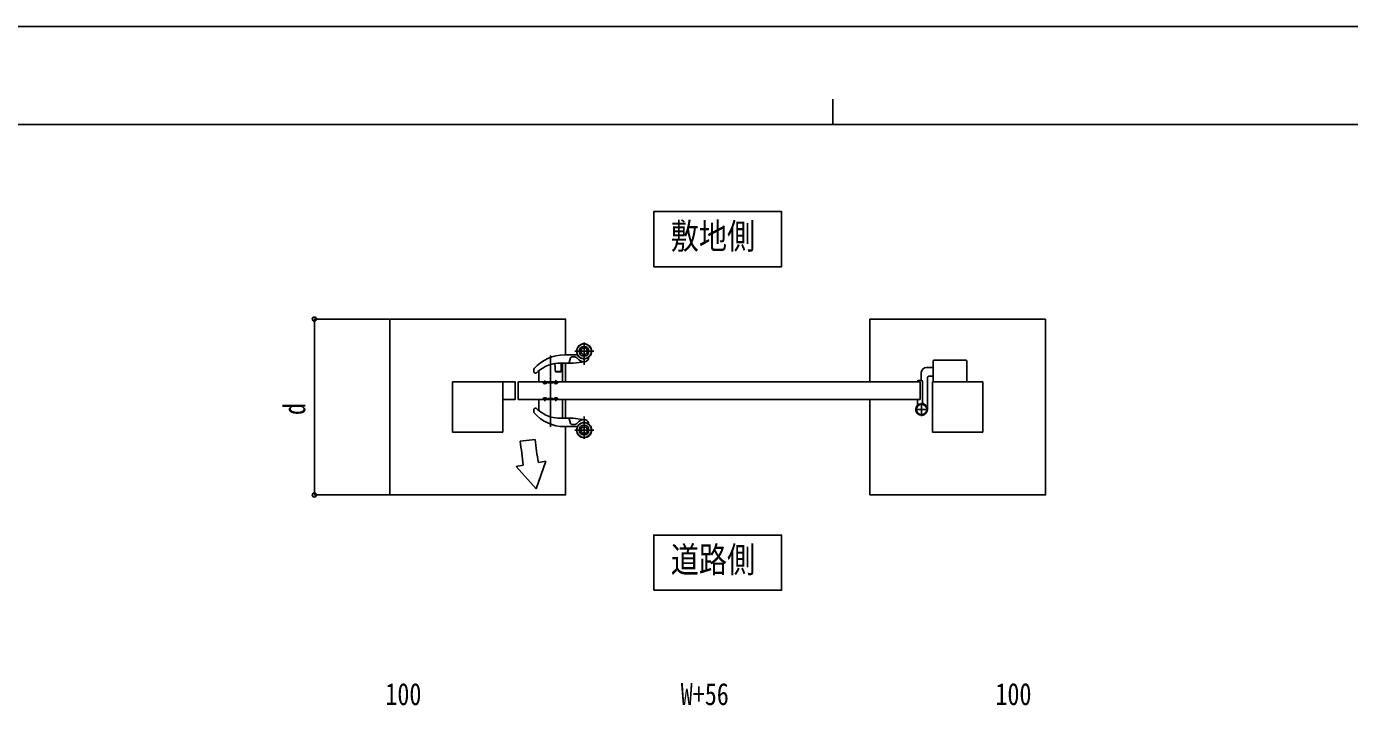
# Model space of a CAD drawing. Units: millimetres, scale not verified. Extents: x -4205 to 4205, y -2970 to 2970.
# Drawn here: x -1610 to 1024, y 1609 to 2970 of the extents above; entities that cross this region are included whole.
import ezdxf
from ezdxf.enums import TextEntityAlignment as Align

# ---------------------------------------------------------------- set-up
doc = ezdxf.new("R2010")
doc.units = ezdxf.units.MM
doc.header["$LTSCALE"] = 12
for name, color, linetype in [('0-2_USER1', 3, 'Continuous'), ('0-3_YKK_A1', 4, 'Continuous'), ('0-4_YKK_D', 6, 'Continuous'), ('0-5_YKK_ZWAK', 7, 'Continuous')]:
    doc.layers.add(name, color=color, linetype=linetype)
doc.styles.add('ＭＳ ゴシック', font='')
doc.styles.get('ＭＳ ゴシック').set_extended_font_data('MS Gothic')

msp = doc.modelspace()

# ---------------------------------------------------------------- linework, layer by layer
at = {"layer": '0-2_USER1'}
for points in [[(-361.37, 2491.31), (-361.37, 2601.31), (-106.7, 2601.31), (-106.7, 2491.31)], [(-361.37, 1847), (-361.37, 1957), (-106.7, 1957), (-106.7, 1847)]]:
    msp.add_lwpolyline(points, close=True, dxfattribs=at)
at = {"layer": '0-3_YKK_A1'}
for p, q in [((-480.68, 2323), (-518.28, 2323)), ((-499.98, 2296.12), (-499.98, 2340.6)), ((-566.98, 2314.4), (-566.98, 2172.54)), ((-558.37, 2298.31), (-558.38, 2298.31)), ((-557.83, 2291.99), (-558.36, 2298.06)), ((-558.35, 2298.17), (-557.82, 2292.14)), ((-557.82, 2292.14), (-557.36, 2286.86)), ((-551.98, 2299), (-531.94, 2299)), ((-545.98, 2297), (-545.98, 2295.23)), ((-545.48, 2297.5), (-545.48, 2285)), ((-542.98, 2285), (-542.98, 2298)), ((-538.98, 2316), (-514.12, 2316)), ((-536.98, 2299), (-536.98, 2262)), ((-530.48, 2299), (-531.94, 2299)), ((-527.13, 2309.88), (-530.05, 2300.41)), ((-524.26, 2312), (-520.89, 2312)), ((-498.79, 2302.27), (-521.52, 2299.54)), ((195.02, 2262), (195.02, 2303.5)), ((260.02, 2305.5), (197.02, 2305.5)), ((262.02, 2303.5), (262.02, 2262)), ((-599.98, 2282.26), (-599.98, 2286.65)), ((-589.98, 2262), (-589.98, 2283.81)), ((-556.98, 2282.3), (-557.39, 2287.01)), ((-557.36, 2286.86), (-557.02, 2282.96)), ((-556.98, 2282.3), (-545.48, 2282.3)), ((-546.48, 2282.5), (-556.52, 2282.5)), ((-545.48, 2285), (-545.48, 2282.3)), ((-542.98, 2285), (-545.48, 2285)), ((-542.98, 2262), (-542.98, 2285)), ((171.52, 2280.5), (171.52, 2264.5)), ((195.02, 2290.5), (181.52, 2290.5)), ((183.52, 2269.5), (183.52, 2207)), ((195.02, 2273.5), (187.52, 2273.5)), ((-542.98, 2262), (-589.98, 2262)), ((-581.78, 2262), (-581.78, 2261)), ((-581.78, 2261), (-574.18, 2261)), ((-581.38, 2259.88), (-581.48, 2261)), ((-577.98, 2265.03), (-577.98, 2257.43)), ((-574.48, 2261), (-574.58, 2259.88)), ((-574.18, 2261), (-574.18, 2262)), ((-571.98, 2260.3), (-571.98, 2262)), ((-562.28, 2260), (-571.68, 2260)), ((-561.98, 2262), (-561.98, 2260.3)), ((-559.38, 2259.88), (-559.48, 2261)), ((-555.98, 2265.47), (-555.98, 2257.43)), ((-552.48, 2261), (-552.58, 2259.88)), ((164.02, 2262.8), (164.02, 2263.5)), ((168.72, 2262.3), (164.52, 2262.3)), ((172.02, 2264.5), (165.02, 2264.5)), ((169.02, 2227), (169.02, 2262)), ((174.02, 2221.94), (174.02, 2262.5)), ((-589.98, 2227), (-542.98, 2227)), ((-589.98, 2205.19), (-589.98, 2227)), ((-581.48, 2228), (-581.38, 2229.12)), ((-577.98, 2231.57), (-577.98, 2223.97)), ((-574.58, 2229.12), (-574.48, 2228)), ((-571.98, 2227), (-571.98, 2228.7)), ((-562.28, 2229), (-571.68, 2229)), ((-561.98, 2227), (-561.98, 2228.7)), ((-559.78, 2228), (-559.78, 2227)), ((-552.18, 2228), (-559.78, 2228)), ((-559.48, 2228), (-559.38, 2229.12)), ((-555.98, 2231.57), (-555.98, 2223.53)), ((-552.58, 2229.12), (-552.48, 2228)), ((-552.18, 2227), (-552.18, 2228)), ((-542.98, 2227), (-542.98, 2224)), ((-542.98, 2224), (-542.98, 2220.5)), ((-542.98, 2190.5), (-542.98, 2220.5)), ((-536.98, 2227), (-536.98, 2190)), ((164.02, 2226.2), (164.02, 2217.16)), ((168.72, 2226.7), (164.52, 2226.7)), ((172.02, 2220), (172.02, 2194)), ((-599.98, 2202.35), (-599.98, 2206.74)), ((-531.94, 2190), (-551.98, 2190)), ((-531.94, 2190), (-530.48, 2190)), ((-530.05, 2188.59), (-527.13, 2179.12)), ((-521.52, 2189.46), (-498.79, 2186.73)), ((-499.98, 2148.4), (-499.98, 2192.88)), ((159.02, 2207), (185.02, 2207)), ((-514.12, 2173), (-538.98, 2173)), ((-520.89, 2177), (-524.26, 2177)), ((-518.28, 2166), (-480.68, 2166)), ((-597.48, 2147.12), (-627.31, 2143.94)), ((-621.01, 2096.26), (-635.35, 2093.73)), ((-595.13, 2049.21), (-635.35, 2093.73)), ((-595.13, 2049.21), (-576.27, 2104.15)), ((-576.27, 2104.15), (-591.04, 2101.54))]:
    msp.add_line(p, q, dxfattribs=at)
for points in [[(-886.98, 2387), (-536.98, 2387), (-536.98, 2316)], [(-536.98, 2173), (-536.98, 2037), (-886.98, 2037), (-886.98, 2387)], [(419.02, 2387), (69.02, 2387), (69.02, 2262)], [(69.02, 2227), (69.02, 2037), (419.02, 2037), (419.02, 2387)], [(-545.98, 2295.23), (-545.98, 2285.8), (-545.98, 2283)], [(-630.98, 2262), (-630.98, 2227), (169.02, 2227)], [(-630.98, 2262), (169.02, 2262), (169.02, 2227)], [(-559.78, 2262), (-559.78, 2261), (-552.18, 2261), (-552.18, 2262)], [(-574.18, 2227), (-574.18, 2228), (-581.78, 2228), (-581.78, 2227)]]:
    msp.add_lwpolyline(points, dxfattribs=at)
for points in [[(-761.98, 2162), (-661.98, 2162), (-661.98, 2262), (-761.98, 2262)], [(-661.98, 2262), (-636.98, 2262), (-636.98, 2227), (-661.98, 2227)], [(294.02, 2162), (194.02, 2162), (194.02, 2262), (294.02, 2262)]]:
    msp.add_lwpolyline(points, close=True, dxfattribs=at)
for centre, radius in [((-499.98, 2323), 15), ((-499.98, 2323), 14.7), ((-499.98, 2323), 9.71), ((-499.98, 2323), 6.62), ((172.02, 2207), 11.5), ((172.02, 2207), 10.35), ((-499.98, 2166), 15), ((-499.98, 2166), 14.7), ((-499.98, 2166), 9.71), ((-499.98, 2166), 6.62)]:
    msp.add_circle(centre, radius, dxfattribs=at)
for centre, radius, start, end in [((-538.98, 2236), 80, 90.00041, 138.8719), ((-540.81, 2221.16), 80, 111.86371, 132.59171), ((-551.98, 2249), 50, 90.00002, 111.86372), ((-558.86, 2298.02), 0.5, 5, 97.98573), ((-560.34, 2298), 2, 5, 16.92345), ((-542.98, 2297), 3, 138.18969, 180), ((-543.98, 2297.5), 1.5, 90, 180), ((-543.98, 2298), 1, 0, 90), ((-531.96, 2301), 2, 270, 330), ((-530.48, 2374), 75, 270, 276.85992), ((-531.96, 2301), 2, 330, 342.89708), ((-524.26, 2309), 3, 90, 162.89708), ((-520.89, 2302), 10, 39.77031, 90), ((-514.12, 2314.5), 1.5, 31.00806, 89.99901), ((-499.98, 2319.4), 17.2, 219.77031, 270), ((-499.98, 2323), 15, 211.00806, 297.32214), ((-499.98, 2323), 15, 261.17985, 278.82015), ((-499.98, 2312.2), 10, 270, 276.85992), ((-499.98, 2312.2), 10, 276.85992, 332.99743), ((-492.41, 2308.34), 1.5, 332.99743, 117.32214), ((197.02, 2303.5), 2, 90, 180), ((260.02, 2303.5), 2, 0, 90), ((-596.98, 2286.65), 3, 138.8714, 180), ((-596.98, 2282.25), 3, 179.8597, 312.73203), ((-588.98, 2283.81), 1, 141.82148, 180), ((-556.52, 2283), 0.5, 185, 270), ((-546.48, 2283), 0.5, 270, 0), ((181.52, 2280.5), 10, 90, 180), ((187.52, 2269.5), 4, 90, 180), ((-580.09, 2259.99), 1.3, 185, 254.11915), ((-577.98, 2267.4), 9, 254.11915, 285.88085), ((-575.87, 2259.99), 1.3, 285.88085, 355), ((-571.68, 2260.3), 0.3, 180, 270), ((-562.28, 2260.3), 0.3, 270, 0), ((-558.09, 2259.99), 1.3, 185, 254.11915), ((-555.98, 2267.4), 9, 254.11915, 285.88085), ((-553.87, 2259.99), 1.3, 285.88085, 355), ((165.02, 2263.5), 1, 90, 180), ((164.52, 2262.8), 0.5, 180, 270), ((168.72, 2262), 0.3, 360, 90), ((172.02, 2262.5), 2, 360, 90), ((-580.09, 2229.01), 1.3, 105.88085, 175), ((-577.98, 2221.6), 9, 74.11915, 105.88085), ((-575.87, 2229.01), 1.3, 5, 74.11915), ((-571.68, 2228.7), 0.3, 90, 180), ((-562.28, 2228.7), 0.3, 0, 90), ((-558.09, 2229.01), 1.3, 105.88085, 175), ((-555.98, 2221.6), 9, 74.11915, 105.88085), ((-553.87, 2229.01), 1.3, 5, 74.11915), ((172.02, 2207), 11.5, 141.98772, 64.89722), ((159.02, 2217.16), 5, 321.98772, 360), ((164.52, 2226.2), 0.5, 90, 180), ((168.72, 2227), 0.3, 270, 360), ((179.02, 2221.94), 5, 180.00002, 244.89722), ((-596.98, 2206.75), 3, 47.26797, 180.1403), ((-596.98, 2202.35), 3, 180, 221.1286), ((-538.98, 2253), 80, 221.1281, 269.99959), ((-540.81, 2267.84), 80, 227.40829, 248.13629), ((-588.98, 2205.19), 1, 180, 218.17852), ((-551.98, 2240), 50, 248.13628, 269.99998), ((-543.98, 2190.5), 1, 354.60366, 0), ((-542.18, 2191), 1, 216.44456, 270), ((-531.96, 2188), 2, 30, 90), ((-530.48, 2115), 75, 83.14008, 90), ((-531.96, 2188), 2, 17.10292, 30), ((-499.98, 2169.6), 17.2, 90, 140.22969), ((-499.98, 2176.8), 10, 83.14008, 90), ((-499.98, 2176.8), 10, 27.00257, 83.14008), ((-524.26, 2180), 3, 197.10292, 270), ((-520.89, 2187), 10, 270, 320.22969), ((-514.12, 2174.5), 1.5, 270.00099, 328.99194), ((-499.98, 2166), 15, 62.67786, 148.99194), ((-499.98, 2166), 15, 81.17985, 98.82015), ((-492.41, 2180.66), 1.5, 242.67786, 27.00257), ((-8622.1, 1064.36), 8067.36, 7.34884, 7.69047), ((72.02, 2218.44), 673.28, 186.08068, 189.99886)]:
    msp.add_arc(centre, radius, start, end, dxfattribs=at)
at = {"layer": '0-4_YKK_D'}
for p, q in [((-887.98, 2387), (-1037.98, 2387)), ((-1036.98, 2037), (-1036.98, 2387)), ((-887.98, 2037), (-1037.98, 2037))]:
    msp.add_line(p, q, dxfattribs=at)
for centre in [(-1036.98, 2387), (-1036.98, 2037)]:
    msp.add_circle(centre, 4.25, dxfattribs=at)
at = {"layer": '0-5_YKK_ZWAK'}
for p, q in [((-4.98, 2825), (-4.98, 2775)), ((3895.02, 2775), (-3904.98, 2775))]:
    msp.add_line(p, q, dxfattribs=at)
msp.add_lwpolyline([(-4205, -2970), (4205, -2970), (4205, 2970), (-4205, 2970)], close=True, dxfattribs=at)

# ---------------------------------------------------------------- texts
at = {"layer": '0-2_USER1', "style": 'ＭＳ ゴシック', "width": 0.8}
for s, p in [('敷地側', (-327.37, 2511.31)), ('道路側', (-327.37, 1867))]:
    msp.add_text(s, height=51.32, dxfattribs=at).set_placement(p, align=Align.BOTTOM_LEFT)
at = {"layer": '0-4_YKK_D', "style": 'ＭＳ ゴシック', "width": 0.8}
msp.add_text('d', height=43.99, rotation=90, dxfattribs=at).set_placement((-1041.98, 2196), align=Align.BOTTOM_LEFT)
for s, p in [('100', (-895.78, 1605.04)), ('W+56', (-307.58, 1605.04)), ('100', (319.02, 1605.04))]:
    msp.add_text(s, height=43.99, dxfattribs=at).set_placement(p, align=Align.BOTTOM_LEFT)

doc.saveas('drawing.dxf')
